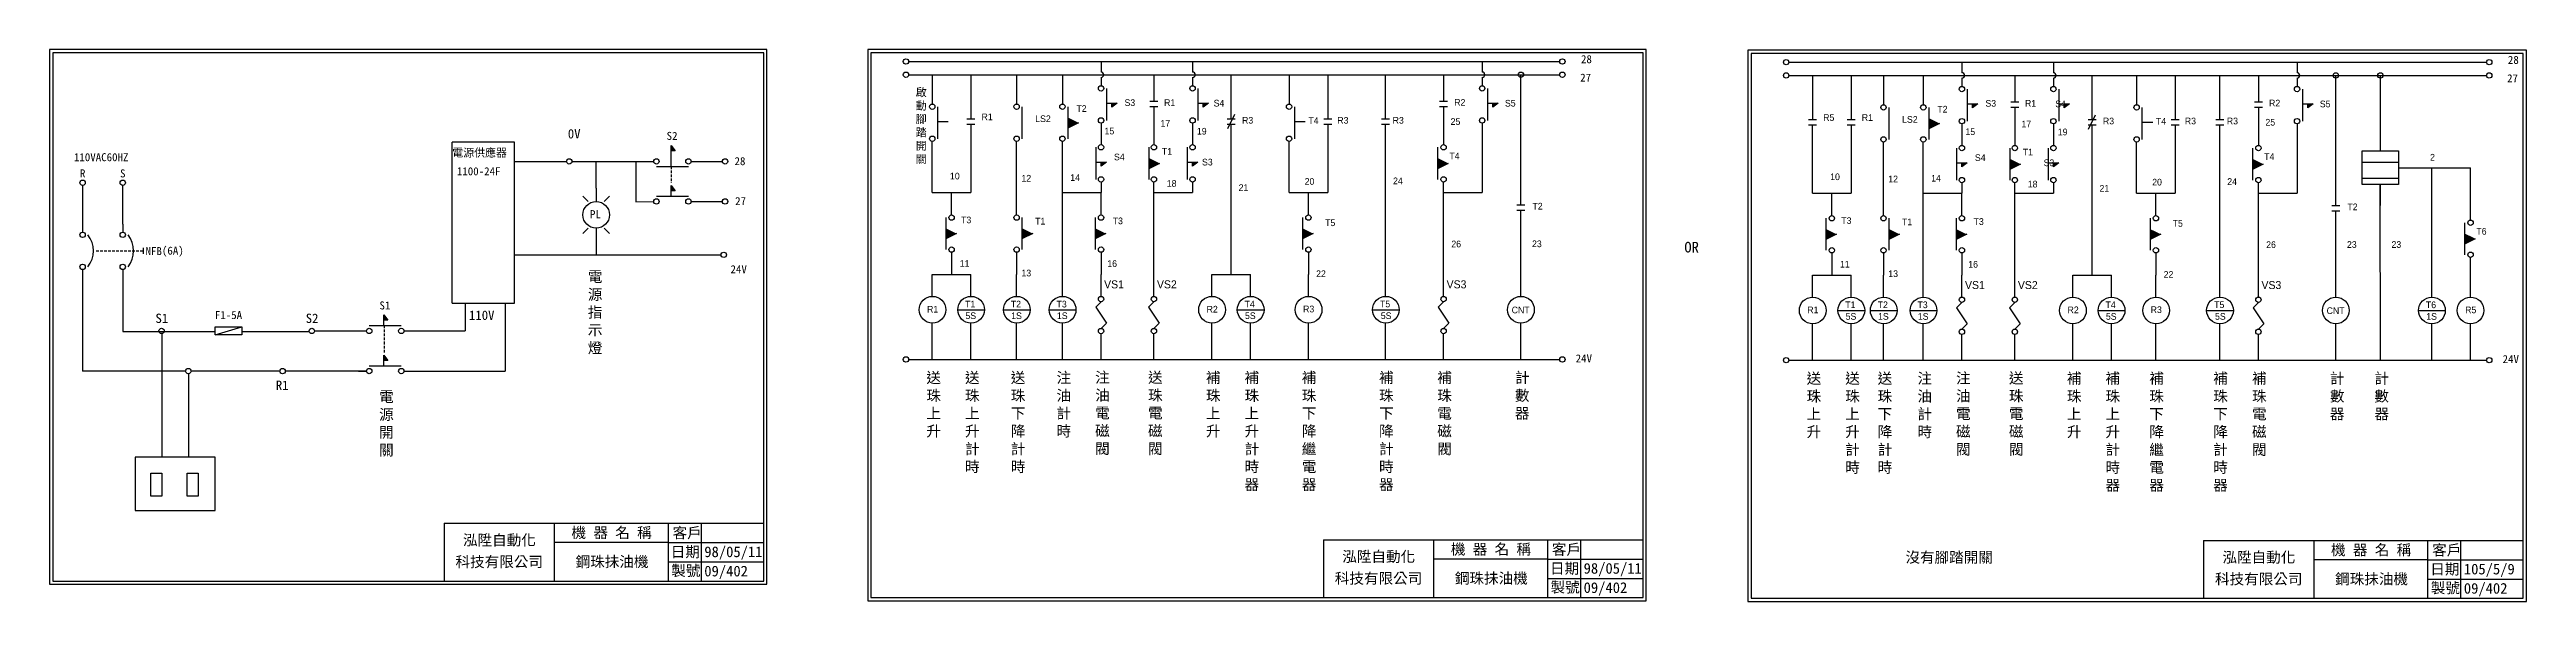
# Model space of a CAD drawing. Extents: x 6 to 933, y -6 to 201.
import ezdxf

# ---------------------------------------------------------------- set-up
doc = ezdxf.new("R2010")
doc.units = 0
doc.header["$MEASUREMENT"] = 0
doc.linetypes.add('HIDDEN9', pattern=[1.5, 1, -0.5])
doc.layers.add('CK_LEVEL_1', color=5, linetype='CONTINUOUS')
doc.layers.add('DIM', color=6, linetype='CONTINUOUS')
doc.styles.add('STSL', font='')
doc.styles.add('STYLE1', font='kaiu.ttf')
doc.styles.add('STYLE2', font='kaiu.ttf')
doc.styles.add('STYLE3', font='')
doc.styles.add('STYLE4', font='kaiu.ttf', dxfattribs={"height": 3})
doc.styles.get('STSL').set_extended_font_data('PMingLiU')
doc.styles.get('STYLE3').set_extended_font_data('PMingLiU')

# ---------------------------------------------------------------- blocks, each defined once
blk = doc.blocks.new('NFB2')
at = {"layer": 'DIM', "color": 6, "linetype": 'Continuous'}
for p, q in [((0, 0), (0, -3)), ((15, 0), (15, -3)), ((0, -17), (0, -20)), ((15, -17), (15, -20))]:
    blk.add_line(p, q, dxfattribs=at)
for centre in [(0, -4), (15, -4), (0, -16), (15, -16)]:
    blk.add_circle(centre, 1, dxfattribs=at)
for centre in [(-6, -10), (9, -10)]:
    blk.add_arc(centre, 10, 323.1301, 36.8699, dxfattribs=at)
blk = doc.blocks.new('LOAD')
at = {"layer": 'DIM', "color": 6, "linetype": 'Continuous'}
for p, q in [((0, 0), (0, -5)), ((0, -15), (0, -20))]:
    blk.add_line(p, q, dxfattribs=at)
blk.add_circle((0, -10), 5, dxfattribs=at)
blk = doc.blocks.new('LAMP')
at = {"layer": 'DIM', "color": 6, "linetype": 'Continuous'}
for p, q in [((-3, -5), (-5, -3)), ((5, -3), (3, -5)), ((-3, -15), (-5, -17)), ((3, -15), (5, -17))]:
    blk.add_line(p, q, dxfattribs=at)
blk.add_blockref('LOAD', (0, 0), dxfattribs=at)

msp = doc.modelspace()

# ---------------------------------------------------------------- linework, layer by layer
at = {"layer": 'CK_LEVEL_1', "color": 5, "linetype": 'Continuous'}
for p, q in [((6.09, 201), (6.09, 0.77)), ((274.5, 201), (6.09, 201)), ((7.29, 199.8), (7.29, 1.97)), ((273.3, 199.8), (7.29, 199.8)), ((273.3, 1.97), (273.3, 199.8)), ((274.5, 0.77), (274.5, 201)), ((312.21, 201), (312.21, -5.43)), ((603.49, 201), (312.21, 201)), ((313.41, 199.8), (313.41, -4.23)), ((602.29, 199.8), (313.41, 199.8)), ((602.29, -4.23), (602.29, 199.8)), ((603.49, -5.43), (603.49, 201)), ((603.49, -5.43), (603.49, 194.8)), ((641.53, 200.74), (641.53, -5.69)), ((932.82, 200.74), (641.53, 200.74)), ((642.73, 199.54), (642.73, -4.49)), ((931.62, 199.54), (642.73, 199.54)), ((931.62, -4.49), (931.62, 199.54)), ((932.82, -5.69), (932.82, 200.74)), ((602.29, -4.23), (602.29, 193.6)), ((931.62, -4.49), (931.62, 193.34)), ((932.82, -5.69), (932.82, 194.54)), ((153.69, 23.62), (153.69, 1.97)), ((237.66, 1.97), (237.66, 23.62)), ((250, 1.97), (250, 23.62)), ((237.66, 16.4), (273.3, 16.4)), ((482.68, 17.42), (482.68, -4.23)), ((566.65, -4.23), (566.65, 17.42)), ((566.65, 10.2), (602.29, 10.2)), ((578.99, -4.23), (578.99, 17.42)), ((812.01, 17.16), (812.01, -4.49)), ((895.97, -4.49), (895.97, 17.16)), ((895.97, 9.94), (931.62, 9.94)), ((908.32, -4.49), (908.32, 17.16)), ((6.09, 0.77), (274.5, 0.77)), ((7.29, 1.97), (273.3, 1.97)), ((237.66, 9.18), (273.3, 9.18)), ((566.65, 2.98), (602.29, 2.98)), ((895.97, 2.72), (931.62, 2.72)), ((312.21, -5.43), (603.49, -5.43)), ((313.41, -4.23), (602.29, -4.23)), ((335.08, -5.43), (603.49, -5.43)), ((336.28, -4.23), (602.29, -4.23)), ((641.53, -5.69), (932.82, -5.69)), ((642.73, -4.49), (931.62, -4.49)), ((664.41, -5.69), (932.82, -5.69)), ((665.61, -4.49), (931.62, -4.49))]:
    msp.add_line(p, q, dxfattribs=at)
at = {"layer": 'DIM', "color": 6, "linetype": 'Continuous'}
for p, q in [((327.52, 196.5), (571.1, 196.5)), ((399.5, 196.5), (399.5, 192.54)), ((399.5, 196.5), (399.5, 192.54)), ((433.74, 196.5), (433.74, 192.54)), ((433.74, 196.5), (433.74, 192.54)), ((542.11, 196.5), (542.11, 192.54)), ((542.11, 196.5), (542.11, 192.54)), ((656.85, 196.24), (917.89, 196.24)), ((721.61, 196.24), (721.61, 192.28)), ((721.61, 196.24), (721.61, 192.28)), ((755.84, 196.24), (755.84, 192.28)), ((755.84, 196.24), (755.84, 192.28)), ((846.97, 196.24), (846.97, 192.28)), ((846.97, 196.24), (846.97, 192.28)), ((327.52, 191.54), (571.1, 191.54)), ((336.37, 191.54), (336.37, 180.58)), ((350.82, 191.54), (350.82, 175.09)), ((367.93, 191.54), (367.93, 180.58)), ((367.93, 191.54), (367.93, 180.58)), ((385.05, 191.54), (385.05, 180.58)), ((385.05, 191.54), (385.05, 180.58)), ((385.05, 191.54), (385.05, 180.58)), ((385.05, 191.54), (385.05, 180.58)), ((399.5, 190.54), (399.5, 187.43)), ((399.5, 190.54), (399.5, 187.43)), ((419.29, 191.54), (419.29, 181.68)), ((419.29, 191.54), (419.29, 181.68)), ((419.29, 191.54), (419.29, 181.68)), ((419.29, 191.54), (419.29, 181.68)), ((433.74, 190.54), (433.74, 187.43)), ((433.74, 190.54), (433.74, 187.43)), ((448.19, 175.09), (448.19, 191.54)), ((469.86, 191.54), (469.86, 180.58)), ((484.31, 191.54), (484.31, 175.09)), ((505.99, 175.09), (505.99, 191.54)), ((527.66, 191.54), (527.66, 181.68)), ((527.66, 191.54), (527.66, 181.68)), ((527.66, 191.54), (527.66, 181.68)), ((527.66, 191.54), (527.66, 181.68)), ((542.11, 190.54), (542.11, 187.43)), ((542.11, 190.54), (542.11, 187.43)), ((556.6, 142.83), (556.6, 191.54)), ((656.85, 191.28), (917.89, 191.28)), ((665.69, 191.28), (665.69, 174.84)), ((680.14, 191.28), (680.14, 174.83)), ((692.26, 191.28), (692.26, 180.32)), ((692.26, 191.28), (692.26, 180.32)), ((707.16, 191.28), (707.16, 180.32)), ((707.16, 191.28), (707.16, 180.32)), ((707.16, 191.28), (707.16, 180.32)), ((707.16, 191.28), (707.16, 180.32)), ((721.61, 190.28), (721.61, 187.17)), ((721.61, 190.28), (721.61, 187.17)), ((741.39, 191.28), (741.39, 181.42)), ((741.39, 191.28), (741.39, 181.42)), ((741.39, 191.28), (741.39, 181.42)), ((741.39, 191.28), (741.39, 181.42)), ((755.84, 190.28), (755.84, 187.17)), ((755.84, 190.28), (755.84, 187.17)), ((770.29, 174.83), (770.29, 191.28)), ((786.97, 191.28), (786.97, 180.32)), ((801.42, 191.28), (801.42, 174.83)), ((818.09, 174.83), (818.09, 191.28)), ((832.53, 191.28), (832.53, 181.42)), ((832.53, 191.28), (832.53, 181.42)), ((832.53, 191.28), (832.53, 181.42)), ((832.53, 191.28), (832.53, 181.42)), ((846.97, 190.28), (846.97, 187.17)), ((846.97, 190.28), (846.97, 187.17)), ((861.5, 142.57), (861.5, 191.28)), ((878.16, 163.04), (878.16, 191.28)), ((417.79, 181.68), (420.79, 181.68)), ((417.79, 179.68), (420.79, 179.68)), ((419.29, 179.68), (419.29, 165.37)), ((449.39, 176.72), (446.76, 171.29)), ((526.16, 181.68), (529.16, 181.68)), ((526.16, 179.68), (529.16, 179.68)), ((527.66, 179.68), (527.66, 165.37)), ((739.89, 181.42), (742.89, 181.42)), ((739.89, 179.42), (742.89, 179.42)), ((741.39, 179.42), (741.39, 165.11)), ((771.5, 176.46), (768.87, 171.03)), ((831.03, 181.42), (834.03, 181.42)), ((831.03, 179.42), (834.03, 179.42)), ((832.53, 179.42), (832.52, 165.11)), ((349.32, 175.09), (352.32, 175.09)), ((349.32, 173.09), (352.32, 173.09)), ((350.82, 173.09), (350.82, 147.5)), ((399.5, 173.43), (399.5, 165.37)), ((399.5, 173.43), (399.5, 165.37)), ((433.74, 173.43), (433.74, 165.37)), ((433.74, 173.43), (433.74, 165.37)), ((446.69, 175.09), (449.69, 175.09)), ((446.69, 173.09), (449.69, 173.09)), ((448.19, 116.81), (448.19, 173.09)), ((482.81, 175.09), (485.81, 175.09)), ((482.81, 173.09), (485.81, 173.09)), ((484.31, 173.09), (484.31, 147.5)), ((504.49, 175.09), (507.49, 175.09)), ((504.49, 173.09), (507.49, 173.09)), ((505.99, 116.81), (505.99, 173.09)), ((542.11, 173.43), (542.11, 151.37)), ((542.11, 173.43), (542.11, 151.37)), ((664.19, 174.84), (667.19, 174.84)), ((664.19, 172.84), (667.19, 172.84)), ((665.69, 147.24), (665.69, 172.84)), ((678.64, 174.83), (681.64, 174.83)), ((678.64, 172.83), (681.64, 172.83)), ((680.14, 172.83), (680.14, 147.24)), ((721.61, 173.17), (721.61, 165.11)), ((721.61, 173.17), (721.61, 165.11)), ((755.84, 173.17), (755.84, 165.11)), ((755.84, 173.17), (755.84, 165.11)), ((768.79, 174.83), (771.79, 174.83)), ((768.79, 172.83), (771.79, 172.83)), ((770.29, 116.55), (770.29, 172.83)), ((799.92, 174.83), (802.92, 174.83)), ((799.92, 172.83), (802.92, 172.83)), ((801.42, 172.83), (801.42, 147.24)), ((816.59, 174.83), (819.59, 174.83)), ((816.59, 172.83), (819.59, 172.83)), ((818.09, 116.55), (818.09, 172.83)), ((846.97, 173.17), (846.97, 151.11)), ((846.97, 173.17), (846.97, 151.11)), ((180.02, 166.25), (156.77, 166.25)), ((156.77, 106.05), (156.77, 166.25)), ((180.02, 106.05), (180.02, 166.25)), ((180.02, 159.1), (199.55, 159.1)), ((201.55, 159.1), (232.14, 159.1)), ((210.61, 149.1), (210.61, 159.1)), ((225.46, 159.1), (225.46, 143.98)), ((238.67, 157.25), (238.64, 165.1)), ((238.64, 165.1), (240.14, 163.1)), ((240.14, 163.1), (238.64, 163.1)), ((246.14, 159.1), (257.84, 159.1)), ((336.37, 147.5), (336.37, 166.58)), ((367.93, 147.5), (367.93, 166.58)), ((367.93, 147.5), (367.93, 166.58)), ((367.93, 139.07), (367.93, 165.31)), ((385.05, 116.81), (385.05, 166.58)), ((385.05, 116.81), (385.05, 166.58)), ((385.05, 116.81), (385.05, 166.58)), ((385.05, 116.81), (385.05, 166.58)), ((469.86, 147.5), (469.86, 166.58)), ((692.26, 147.24), (692.26, 166.32)), ((692.26, 147.24), (692.26, 166.32)), ((692.26, 138.81), (692.26, 165.05)), ((707.16, 116.55), (707.16, 166.32)), ((707.16, 116.55), (707.16, 166.32)), ((707.16, 116.55), (707.16, 166.32)), ((707.16, 116.55), (707.16, 166.32)), ((786.97, 147.24), (786.97, 166.32)), ((871.34, 158.86), (884.98, 158.86)), ((18.48, 150.1), (18.48, 135.6)), ((33.48, 135.6), (33.48, 150.1)), ((233.14, 157.25), (245.14, 157.25)), ((238.64, 146.1), (238.64, 150.1)), ((238.64, 150.1), (240.14, 148.1)), ((399.5, 151.37), (399.5, 147.5)), ((399.5, 151.37), (399.5, 147.5)), ((419.29, 116.81), (419.29, 151.37)), ((419.29, 116.81), (419.29, 151.37)), ((419.29, 116.81), (419.29, 151.37)), ((419.29, 116.81), (419.29, 151.37)), ((433.74, 151.37), (433.74, 147.5)), ((433.74, 151.37), (433.74, 147.5)), ((527.66, 116.81), (527.66, 151.37)), ((527.66, 116.81), (527.66, 151.37)), ((527.66, 116.81), (527.66, 151.37)), ((527.66, 116.81), (527.66, 151.37)), ((542.11, 151.37), (542.11, 147.5)), ((542.11, 151.37), (542.11, 147.5)), ((721.61, 151.11), (721.61, 147.24)), ((721.61, 151.11), (721.61, 147.24)), ((741.39, 116.55), (741.39, 151.11)), ((741.39, 116.55), (741.39, 151.11)), ((741.39, 116.55), (741.39, 151.11)), ((741.39, 116.55), (741.39, 151.11)), ((755.84, 151.11), (755.84, 147.24)), ((755.84, 151.11), (755.84, 147.24)), ((832.53, 116.55), (832.53, 151.11)), ((832.53, 116.55), (832.53, 151.11)), ((832.53, 116.55), (832.53, 151.11)), ((832.53, 116.55), (832.53, 151.11)), ((846.97, 151.11), (846.97, 147.24)), ((846.97, 151.11), (846.97, 147.24)), ((871.34, 152.82), (884.98, 152.82)), ((878.18, 84.68), (878.12, 150.45)), ((878.16, 142.57), (878.16, 150.45)), ((884.98, 156.75), (911.9, 156.75)), ((897.45, 116.55), (897.45, 156.75)), ((911.9, 137.14), (911.9, 156.75)), ((225.46, 143.98), (232.14, 144.08)), ((233.14, 146.1), (245.14, 146.1)), ((240.14, 148.1), (238.64, 148.1)), ((246.14, 144.1), (257.84, 144.1)), ((336.37, 147.5), (350.82, 147.5)), ((343.59, 139.07), (343.59, 147.5)), ((385.05, 147.5), (399.5, 147.5)), ((385.05, 147.5), (399.5, 147.5)), ((399.5, 139.07), (399.5, 147.5)), ((399.5, 139.07), (399.5, 147.5)), ((419.29, 147.5), (433.74, 147.5)), ((419.29, 147.5), (433.74, 147.5)), ((469.86, 147.5), (484.31, 147.5)), ((477.09, 139.07), (477.09, 147.5)), ((527.66, 147.5), (542.11, 147.5)), ((527.66, 147.5), (542.11, 147.5)), ((555.1, 142.83), (558.1, 142.83)), ((555.1, 140.83), (558.1, 140.83)), ((556.59, 108.56), (556.56, 140.83)), ((665.69, 147.24), (680.14, 147.24)), ((672.92, 138.81), (672.92, 147.24)), ((707.16, 147.24), (721.61, 147.24)), ((707.16, 147.24), (721.61, 147.24)), ((721.61, 138.81), (721.61, 147.24)), ((721.61, 138.81), (721.61, 147.24)), ((741.39, 147.24), (755.84, 147.24)), ((741.39, 147.24), (755.84, 147.24)), ((786.97, 147.24), (801.42, 147.24)), ((794.19, 138.81), (794.19, 147.24)), ((832.53, 147.24), (846.97, 147.24)), ((832.53, 147.24), (846.97, 147.24)), ((860, 142.57), (863, 142.57)), ((860, 140.57), (863, 140.57)), ((861.5, 108.3), (861.47, 140.57)), ((41.09, 126.72), (41.09, 124.54)), ((180.02, 124.1), (257.36, 124.1)), ((210.61, 129.1), (210.61, 124.1)), ((343.59, 125.07), (343.59, 116.81)), ((367.93, 125.07), (367.93, 116.81)), ((399.5, 125.07), (399.5, 116.81)), ((399.5, 125.07), (399.5, 116.81)), ((477.09, 125.07), (477.09, 116.81)), ((672.92, 124.81), (672.92, 116.55)), ((692.26, 124.81), (692.26, 116.55)), ((721.61, 124.81), (721.61, 116.55)), ((721.61, 124.81), (721.61, 116.55)), ((794.19, 124.81), (794.19, 116.55)), ((911.9, 108.3), (911.9, 123.14)), ((18.48, 116.6), (18.48, 80.6)), ((33.48, 116.6), (33.48, 95.42)), ((336.37, 116.81), (350.82, 116.81)), ((336.37, 108.56), (336.37, 116.81)), ((350.82, 108.56), (350.82, 116.81)), ((367.93, 108.56), (367.93, 116.81)), ((385.05, 108.56), (385.05, 116.81)), ((385.05, 108.56), (385.05, 116.81)), ((399.5, 108.56), (399.5, 116.81)), ((399.5, 108.56), (399.5, 116.81)), ((419.29, 108.56), (419.29, 116.81)), ((419.29, 108.56), (419.29, 116.81)), ((440.96, 116.81), (455.41, 116.81)), ((440.96, 108.56), (440.96, 116.81)), ((455.41, 108.56), (455.41, 116.81)), ((477.09, 108.56), (477.09, 116.81)), ((505.99, 108.56), (505.99, 116.81)), ((527.66, 108.56), (527.66, 116.81)), ((527.66, 108.56), (527.66, 116.81)), ((665.69, 116.55), (680.14, 116.55)), ((665.69, 108.3), (665.69, 116.55)), ((680.14, 108.3), (680.14, 116.55)), ((692.26, 108.3), (692.26, 116.55)), ((707.16, 108.3), (707.16, 116.55)), ((707.16, 108.3), (707.16, 116.55)), ((721.61, 108.3), (721.61, 116.55)), ((721.61, 108.3), (721.61, 116.55)), ((741.39, 108.3), (741.39, 116.55)), ((741.39, 108.3), (741.39, 116.55)), ((763.07, 116.55), (777.52, 116.55)), ((763.07, 108.3), (763.07, 116.55)), ((777.52, 108.3), (777.52, 116.55)), ((794.19, 108.3), (794.19, 116.55)), ((818.09, 108.3), (818.09, 116.55)), ((832.53, 108.3), (832.53, 116.55)), ((832.53, 108.3), (832.53, 116.55)), ((897.45, 108.3), (897.45, 116.55)), ((156.77, 106.05), (171.77, 106.05)), ((161.6, 106.05), (161.6, 95.6)), ((171.77, 106.05), (180.02, 106.05)), ((176.6, 106.05), (176.6, 80.6)), ((345.89, 103.56), (355.89, 103.56)), ((363.01, 103.56), (373.01, 103.56)), ((380.13, 103.56), (390.13, 103.56)), ((399.5, 106.56), (397.5, 104.56)), ((399.5, 106.56), (397.5, 104.56)), ((397.5, 104.56), (401.5, 98.56)), ((397.5, 104.56), (401.5, 98.56)), ((419.29, 106.56), (417.29, 104.56)), ((419.29, 106.56), (417.29, 104.56)), ((417.29, 104.56), (421.29, 98.56)), ((417.29, 104.56), (421.29, 98.56)), ((450.49, 103.56), (460.49, 103.56)), ((501.06, 103.56), (511.06, 103.56)), ((527.66, 106.56), (525.66, 104.56)), ((527.66, 106.56), (525.66, 104.56)), ((525.66, 104.56), (529.66, 98.56)), ((525.66, 104.56), (529.66, 98.56)), ((675.22, 103.3), (685.22, 103.3)), ((687.34, 103.3), (697.34, 103.3)), ((702.23, 103.3), (712.23, 103.3)), ((721.61, 106.3), (719.61, 104.3)), ((721.61, 106.3), (719.61, 104.3)), ((719.61, 104.3), (723.61, 98.3)), ((719.61, 104.3), (723.61, 98.3)), ((741.39, 106.3), (739.39, 104.3)), ((741.39, 106.3), (739.39, 104.3)), ((739.39, 104.3), (743.39, 98.3)), ((739.39, 104.3), (743.39, 98.3)), ((772.59, 103.3), (782.59, 103.3)), ((813.16, 103.3), (823.16, 103.3)), ((832.53, 106.3), (830.53, 104.3)), ((832.53, 106.3), (830.53, 104.3)), ((830.53, 104.3), (834.53, 98.3)), ((830.53, 104.3), (834.53, 98.3)), ((892.45, 103.3), (902.45, 103.3)), ((33.48, 95.42), (47.04, 95.42)), ((33.48, 95.42), (68.05, 95.42)), ((48.05, 94.61), (48.05, 48.4)), ((68.05, 94.1), (78.05, 97.1)), ((68.05, 94.1), (68.05, 97.1)), ((78.05, 94.1), (68.05, 94.1)), ((78.05, 97.1), (78.05, 94.1)), ((78.05, 95.42), (103.26, 95.42)), ((84.51, 95.42), (88.95, 95.42)), ((95.95, 95.42), (102.23, 95.42)), ((105.24, 95.6), (124.7, 95.6)), ((125.7, 97.6), (137.7, 97.6)), ((131.2, 97.6), (131.2, 101.6)), ((131.2, 101.6), (132.7, 99.6)), ((132.7, 99.6), (131.2, 99.6)), ((138.7, 95.6), (161.6, 95.6)), ((336.36, 84.94), (336.36, 98.56)), ((350.81, 84.94), (350.81, 98.56)), ((367.93, 84.94), (367.93, 98.56)), ((385.05, 84.94), (385.05, 98.56)), ((385.05, 84.94), (385.05, 98.56)), ((401.5, 98.56), (399.5, 96.56)), ((401.5, 98.56), (399.5, 96.56)), ((399.5, 84.94), (399.5, 94.56)), ((399.5, 84.94), (399.5, 94.56)), ((421.29, 98.56), (419.29, 96.56)), ((421.29, 98.56), (419.29, 96.56)), ((419.29, 84.94), (419.29, 94.56)), ((419.29, 84.94), (419.29, 94.56)), ((440.96, 84.94), (440.96, 98.56)), ((455.41, 84.94), (455.41, 98.56)), ((477.08, 84.94), (477.08, 98.56)), ((505.98, 84.94), (505.98, 98.56)), ((527.65, 84.94), (527.66, 94.56)), ((527.65, 84.94), (527.66, 94.56)), ((529.66, 98.56), (527.66, 96.56)), ((529.66, 98.56), (527.66, 96.56)), ((556.55, 84.94), (556.55, 98.56)), ((665.69, 84.68), (665.69, 98.3)), ((680.14, 84.68), (680.14, 98.3)), ((692.26, 84.68), (692.26, 98.3)), ((707.15, 84.68), (707.15, 98.3)), ((707.15, 84.68), (707.15, 98.3)), ((721.6, 84.68), (721.61, 94.3)), ((721.6, 84.68), (721.61, 94.3)), ((723.61, 98.3), (721.61, 96.3)), ((723.61, 98.3), (721.61, 96.3)), ((743.39, 98.3), (741.39, 96.3)), ((743.39, 98.3), (741.39, 96.3)), ((741.39, 84.68), (741.39, 94.3)), ((741.39, 84.68), (741.39, 94.3)), ((763.06, 84.68), (763.06, 98.3)), ((777.51, 84.68), (777.51, 98.3)), ((794.19, 84.68), (794.19, 98.3)), ((818.08, 84.68), (818.08, 98.3)), ((832.52, 84.68), (832.53, 94.3)), ((832.52, 84.68), (832.53, 94.3)), ((834.53, 98.3), (832.53, 96.3)), ((834.53, 98.3), (832.53, 96.3)), ((861.46, 84.68), (861.46, 98.3)), ((897.44, 84.68), (897.44, 98.3)), ((911.89, 84.68), (911.89, 98.3)), ((131.2, 82.6), (131.2, 86.6)), ((131.2, 86.6), (132.7, 84.6)), ((132.7, 84.6), (131.2, 84.6)), ((327.52, 84.94), (571.1, 84.94)), ((656.85, 84.68), (917.89, 84.68)), ((57.02, 80.6), (18.48, 80.6)), ((58.05, 79.61), (58.05, 48.4)), ((92.28, 80.58), (59.02, 80.6)), ((124.7, 80.6), (94.28, 80.6)), ((101.85, 80.6), (95.95, 80.6)), ((101.85, 80.6), (95.95, 80.6)), ((101.85, 80.6), (97.3, 80.6)), ((101.85, 80.6), (97.5, 80.6)), ((101.85, 80.6), (97.5, 80.6)), ((101.85, 80.6), (97.5, 80.6)), ((101.85, 80.6), (97.5, 80.6)), ((124.7, 80.6), (120.99, 80.6)), ((121.7, 80.6), (124.7, 80.6)), ((125.7, 82.6), (137.7, 82.6)), ((138.7, 80.6), (176.6, 80.6)), ((38.12, 48.4), (38.12, 28.4)), ((68.12, 48.4), (38.12, 48.4)), ((68.12, 28.4), (68.12, 48.4)), ((38.12, 28.4), (68.12, 28.4))]:
    msp.add_line(p, q, dxfattribs=at)
at = {"layer": 'DIM', "color": 70, "linetype": 'Continuous'}
for p, q in [((401.5, 186.43), (401.5, 174.43)), ((401.5, 186.43), (401.5, 174.43)), ((401.5, 186.43), (401.5, 174.43)), ((401.5, 186.43), (401.5, 174.43)), ((435.74, 186.43), (435.74, 174.43)), ((435.74, 186.43), (435.74, 174.43)), ((435.74, 186.43), (435.74, 174.43)), ((435.74, 186.43), (435.74, 174.43)), ((544.11, 186.43), (544.11, 174.43)), ((544.11, 186.43), (544.11, 174.43)), ((544.11, 186.43), (544.11, 174.43)), ((544.11, 186.43), (544.11, 174.43)), ((723.61, 186.17), (723.61, 174.17)), ((723.61, 186.17), (723.61, 174.17)), ((723.61, 186.17), (723.61, 174.17)), ((723.61, 186.17), (723.61, 174.17)), ((757.84, 186.17), (757.84, 174.17)), ((757.84, 186.17), (757.84, 174.17)), ((757.84, 186.17), (757.84, 174.17)), ((757.84, 186.17), (757.84, 174.17)), ((848.97, 186.17), (848.97, 174.17)), ((848.97, 186.17), (848.97, 174.17)), ((848.97, 186.17), (848.97, 174.17)), ((848.97, 186.17), (848.97, 174.17)), ((338.37, 179.58), (338.37, 167.58)), ((369.93, 179.58), (369.93, 167.58)), ((369.93, 179.58), (369.93, 167.58)), ((387.05, 179.58), (387.05, 167.58)), ((387.05, 179.58), (387.05, 167.58)), ((401.5, 180.93), (405.5, 180.93)), ((401.5, 180.93), (405.5, 180.93)), ((401.5, 180.93), (405.5, 180.93)), ((401.5, 180.93), (405.5, 180.93)), ((403.5, 179.43), (403.5, 180.93)), ((405.5, 180.93), (403.5, 179.43)), ((403.5, 179.43), (403.5, 180.93)), ((405.5, 180.93), (403.5, 179.43)), ((435.74, 180.93), (439.74, 180.93)), ((435.74, 180.93), (439.74, 180.93)), ((435.74, 180.93), (439.74, 180.93)), ((435.74, 180.93), (439.74, 180.93)), ((437.74, 179.43), (437.74, 180.93)), ((439.74, 180.93), (437.74, 179.43)), ((437.74, 179.43), (437.74, 180.93)), ((439.74, 180.93), (437.74, 179.43)), ((471.86, 179.58), (471.86, 167.58)), ((544.11, 180.93), (548.11, 180.93)), ((544.11, 180.93), (548.11, 180.93)), ((544.11, 180.93), (548.11, 180.93)), ((544.11, 180.93), (548.11, 180.93)), ((546.11, 179.43), (546.11, 180.93)), ((548.11, 180.93), (546.11, 179.43)), ((546.11, 179.43), (546.11, 180.93)), ((548.11, 180.93), (546.11, 179.43)), ((694.26, 179.32), (694.26, 167.32)), ((694.26, 179.32), (694.26, 167.32)), ((709.16, 179.32), (709.16, 167.32)), ((709.16, 179.32), (709.16, 167.32)), ((723.61, 180.67), (727.61, 180.67)), ((723.61, 180.67), (727.61, 180.67)), ((723.61, 180.67), (727.61, 180.67)), ((723.61, 180.67), (727.61, 180.67)), ((725.61, 179.17), (725.61, 180.67)), ((727.61, 180.67), (725.61, 179.17)), ((725.61, 179.17), (725.61, 180.67)), ((727.61, 180.67), (725.61, 179.17)), ((757.84, 180.67), (761.84, 180.67)), ((757.84, 180.67), (761.84, 180.67)), ((757.84, 180.67), (761.84, 180.67)), ((757.84, 180.67), (761.84, 180.67)), ((759.84, 179.17), (759.84, 180.67)), ((761.84, 180.67), (759.84, 179.17)), ((759.84, 179.17), (759.84, 180.67)), ((761.84, 180.67), (759.84, 179.17)), ((788.97, 179.32), (788.97, 167.32)), ((848.97, 180.67), (852.97, 180.67)), ((848.97, 180.67), (852.97, 180.67)), ((848.97, 180.67), (852.97, 180.67)), ((848.97, 180.67), (852.97, 180.67)), ((850.97, 179.17), (850.97, 180.67)), ((852.97, 180.67), (850.97, 179.17)), ((850.97, 179.17), (850.97, 180.67)), ((852.97, 180.67), (850.97, 179.17)), ((338.37, 174.08), (342.37, 174.08)), ((387.05, 173.58), (391.05, 173.58)), ((391.05, 173.58), (387.05, 171.58)), ((387.05, 173.58), (391.05, 173.58)), ((391.05, 173.58), (387.05, 171.58)), ((471.86, 174.08), (475.86, 174.08)), ((709.16, 173.32), (713.16, 173.32)), ((713.16, 173.32), (709.16, 171.32)), ((709.16, 173.32), (713.16, 173.32)), ((713.16, 173.32), (709.16, 171.32)), ((788.97, 173.82), (792.97, 173.82)), ((397.5, 164.37), (397.5, 152.37)), ((397.5, 164.37), (397.5, 152.37)), ((397.5, 164.37), (397.5, 152.37)), ((397.5, 164.37), (397.5, 152.37)), ((397.5, 158.87), (401.5, 158.87)), ((397.5, 158.87), (401.5, 158.87)), ((397.5, 158.87), (401.5, 158.87)), ((397.5, 158.87), (401.5, 158.87)), ((399.5, 157.37), (399.5, 158.87)), ((401.5, 158.87), (399.5, 157.37)), ((399.5, 157.37), (399.5, 158.87)), ((401.5, 158.87), (399.5, 157.37)), ((417.4, 164.37), (417.4, 152.37)), ((417.4, 164.37), (417.4, 152.37)), ((417.4, 158.37), (421.4, 158.37)), ((421.4, 158.37), (417.4, 156.37)), ((417.4, 158.37), (421.4, 158.37)), ((421.4, 158.37), (417.4, 156.37)), ((431.74, 164.37), (431.74, 152.37)), ((431.74, 164.37), (431.74, 152.37)), ((431.74, 164.37), (431.74, 152.37)), ((431.74, 164.37), (431.74, 152.37)), ((431.74, 158.87), (435.74, 158.87)), ((431.74, 158.87), (435.74, 158.87)), ((431.74, 158.87), (435.74, 158.87)), ((431.74, 158.87), (435.74, 158.87)), ((433.74, 157.37), (433.74, 158.87)), ((435.74, 158.87), (433.74, 157.37)), ((433.74, 157.37), (433.74, 158.87)), ((435.74, 158.87), (433.74, 157.37)), ((525.44, 164.37), (525.44, 152.37)), ((525.44, 164.37), (525.44, 152.37)), ((525.44, 158.37), (529.44, 158.37)), ((529.44, 158.37), (525.44, 156.37)), ((525.44, 158.37), (529.44, 158.37)), ((529.44, 158.37), (525.44, 156.37)), ((719.6, 164.11), (719.6, 152.11)), ((719.6, 164.11), (719.6, 152.11)), ((719.6, 164.11), (719.6, 152.11)), ((719.6, 164.11), (719.6, 152.11)), ((719.6, 158.61), (723.6, 158.61)), ((719.6, 158.61), (723.6, 158.61)), ((719.6, 158.61), (723.6, 158.61)), ((719.6, 158.61), (723.6, 158.61)), ((721.6, 157.11), (721.6, 158.61)), ((723.6, 158.61), (721.6, 157.11)), ((721.6, 157.11), (721.6, 158.61)), ((723.6, 158.61), (721.6, 157.11)), ((739.51, 164.11), (739.51, 152.11)), ((739.51, 164.11), (739.51, 152.11)), ((739.51, 158.11), (743.51, 158.11)), ((743.51, 158.11), (739.51, 156.11)), ((739.51, 158.11), (743.51, 158.11)), ((743.51, 158.11), (739.51, 156.11)), ((753.84, 164.11), (753.84, 152.11)), ((753.84, 164.11), (753.84, 152.11)), ((753.84, 164.11), (753.84, 152.11)), ((753.84, 164.11), (753.84, 152.11)), ((753.84, 158.61), (757.84, 158.61)), ((753.84, 158.61), (757.84, 158.61)), ((753.84, 158.61), (757.84, 158.61)), ((753.84, 158.61), (757.84, 158.61)), ((755.84, 157.11), (755.84, 158.61)), ((757.84, 158.61), (755.84, 157.11)), ((755.84, 157.11), (755.84, 158.61)), ((757.84, 158.61), (755.84, 157.11)), ((830.3, 164.11), (830.3, 152.11)), ((830.3, 164.11), (830.3, 152.11)), ((830.3, 158.11), (834.3, 158.11)), ((834.3, 158.11), (830.3, 156.11)), ((830.3, 158.11), (834.3, 158.11)), ((834.3, 158.11), (830.3, 156.11)), ((341.38, 138.07), (341.38, 126.07)), ((341.38, 132.07), (345.38, 132.07)), ((345.38, 132.07), (341.38, 130.07)), ((369.93, 138.07), (369.93, 126.07)), ((369.93, 132.07), (373.93, 132.07)), ((373.93, 132.07), (369.93, 130.07)), ((397.29, 138.07), (397.29, 126.07)), ((397.29, 138.07), (397.29, 126.07)), ((397.29, 132.07), (401.29, 132.07)), ((401.29, 132.07), (397.29, 130.07)), ((397.29, 132.07), (401.29, 132.07)), ((401.29, 132.07), (397.29, 130.07)), ((474.87, 138.07), (474.87, 126.07)), ((474.87, 132.07), (478.87, 132.07)), ((478.87, 132.07), (474.87, 130.07)), ((670.7, 137.81), (670.7, 125.81)), ((670.7, 131.81), (674.7, 131.81)), ((674.7, 131.81), (670.7, 129.81)), ((694.26, 137.81), (694.26, 125.81)), ((694.26, 131.81), (698.26, 131.81)), ((698.26, 131.81), (694.26, 129.81)), ((719.39, 137.81), (719.39, 125.81)), ((719.39, 137.81), (719.39, 125.81)), ((719.39, 131.81), (723.39, 131.81)), ((723.39, 131.81), (719.39, 129.81)), ((719.39, 131.81), (723.39, 131.81)), ((723.39, 131.81), (719.39, 129.81)), ((791.98, 137.81), (791.98, 125.81)), ((791.98, 131.81), (795.98, 131.81)), ((795.98, 131.81), (791.98, 129.81)), ((909.68, 136.14), (909.68, 124.14)), ((909.68, 136.14), (909.68, 124.14)), ((909.68, 130.14), (913.68, 130.14)), ((913.68, 130.14), (909.68, 128.14)), ((909.68, 130.14), (913.68, 130.14)), ((913.68, 130.14), (909.68, 128.14))]:
    msp.add_line(p, q, dxfattribs=at)
at = {"layer": 'DIM', "color": 5, "linetype": 'HIDDEN9'}
for p, q in [((238.67, 157.25), (238.67, 151.1)), ((23.48, 125.6), (41.09, 125.6)), ((131.23, 97.6), (131.23, 87.6))]:
    msp.add_line(p, q, dxfattribs=at)
at = {"layer": 'DIM', "color": 163, "linetype": 'Continuous'}
msp.add_line((68.05, 97.1), (78.05, 97.1), dxfattribs=at)
at = {"layer": 'DIM', "color": 5, "linetype": 'Continuous'}
for p, q in [((153.69, 23.62), (273.3, 23.62)), ((194.94, 23.62), (194.94, 1.97)), ((237.66, 16.4), (194.94, 16.4)), ((482.68, 17.42), (602.29, 17.42)), ((523.92, 17.42), (523.92, -4.23)), ((566.65, 10.2), (523.92, 10.2)), ((812.01, 17.16), (931.62, 17.16)), ((853.25, 17.16), (853.25, -4.49)), ((895.97, 9.94), (853.25, 9.94))]:
    msp.add_line(p, q, dxfattribs=at)
at = {"layer": 'DIM', "color": 6, "linetype": 'Continuous'}
for points in [[(871.34, 163.04), (884.98, 163.04), (884.98, 150.45), (871.34, 150.45)], [(43.98, 42.33), (48.05, 42.33), (48.05, 33.81), (43.98, 33.81)], [(57.59, 42.33), (61.66, 42.33), (61.66, 33.81), (57.59, 33.81)]]:
    msp.add_lwpolyline(points, close=True, dxfattribs=at)
for centre, radius in [((326.52, 196.5), 1), ((572.1, 196.5), 1), ((655.85, 196.24), 1), ((918.89, 196.24), 1), ((326.52, 191.54), 1), ((399.5, 186.43), 1), ((399.5, 186.43), 1), ((433.74, 186.43), 1), ((433.74, 186.43), 1), ((542.11, 186.43), 1), ((542.11, 186.43), 1), ((556.6, 191.54), 1), ((572.1, 191.54), 1), ((655.85, 191.28), 1), ((721.61, 186.17), 1), ((721.61, 186.17), 1), ((755.84, 186.17), 1), ((755.84, 186.17), 1), ((846.97, 186.17), 1), ((846.97, 186.17), 1), ((861.5, 191.28), 1), ((878.16, 191.28), 1), ((918.89, 191.28), 1), ((336.37, 179.58), 1), ((367.93, 179.58), 1), ((367.93, 179.58), 1), ((385.05, 179.58), 1), ((385.05, 179.58), 1), ((385.05, 179.58), 1), ((385.05, 179.58), 1), ((469.86, 179.58), 1), ((692.26, 179.32), 1), ((692.26, 179.32), 1), ((707.16, 179.32), 1), ((707.16, 179.32), 1), ((707.16, 179.32), 1), ((707.16, 179.32), 1), ((786.97, 179.32), 1), ((336.37, 167.58), 1), ((367.93, 167.58), 1), ((367.93, 167.58), 1), ((385.05, 167.58), 1), ((385.05, 167.58), 1), ((385.05, 167.58), 1), ((385.05, 167.58), 1), ((399.5, 174.43), 1), ((399.5, 174.43), 1), ((433.74, 174.43), 1), ((433.74, 174.43), 1), ((469.86, 167.58), 1), ((542.11, 174.43), 1), ((542.11, 174.43), 1), ((692.26, 167.32), 1), ((692.26, 167.32), 1), ((707.16, 167.32), 1), ((707.16, 167.32), 1), ((707.16, 167.32), 1), ((707.16, 167.32), 1), ((721.61, 174.17), 1), ((721.61, 174.17), 1), ((755.84, 174.17), 1), ((755.84, 174.17), 1), ((786.97, 167.32), 1), ((846.97, 174.17), 1), ((846.97, 174.17), 1), ((200.55, 159.1), 1), ((233.14, 159.1), 1), ((245.14, 159.1), 1), ((258.84, 159.1), 1), ((399.5, 164.37), 1), ((399.5, 164.37), 1), ((399.5, 164.37), 1), ((399.5, 164.37), 1), ((419.29, 164.37), 1), ((419.29, 164.37), 1), ((419.29, 164.37), 1), ((419.29, 164.37), 1), ((433.74, 164.37), 1), ((433.74, 164.37), 1), ((433.74, 164.37), 1), ((433.74, 164.37), 1), ((527.66, 164.37), 1), ((527.66, 164.37), 1), ((527.66, 164.37), 1), ((527.66, 164.37), 1), ((721.61, 164.11), 1), ((721.61, 164.11), 1), ((721.61, 164.11), 1), ((721.61, 164.11), 1), ((741.39, 164.11), 1), ((741.39, 164.11), 1), ((741.39, 164.11), 1), ((741.39, 164.11), 1), ((755.84, 164.11), 1), ((755.84, 164.11), 1), ((755.84, 164.11), 1), ((755.84, 164.11), 1), ((832.53, 164.11), 1), ((832.53, 164.11), 1), ((832.53, 164.11), 1), ((832.53, 164.11), 1), ((18.48, 151.1), 1), ((33.48, 151.1), 1), ((399.5, 152.37), 1), ((399.5, 152.37), 1), ((399.5, 152.37), 1), ((399.5, 152.37), 1), ((419.29, 152.37), 1), ((419.29, 152.37), 1), ((419.29, 152.37), 1), ((419.29, 152.37), 1), ((433.74, 152.37), 1), ((433.74, 152.37), 1), ((433.74, 152.37), 1), ((433.74, 152.37), 1), ((527.66, 152.37), 1), ((527.66, 152.37), 1), ((527.66, 152.37), 1), ((527.66, 152.37), 1), ((721.61, 152.11), 1), ((721.61, 152.11), 1), ((721.61, 152.11), 1), ((721.61, 152.11), 1), ((741.39, 152.11), 1), ((741.39, 152.11), 1), ((741.39, 152.11), 1), ((741.39, 152.11), 1), ((755.84, 152.11), 1), ((755.84, 152.11), 1), ((755.84, 152.11), 1), ((755.84, 152.11), 1), ((832.53, 152.11), 1), ((832.53, 152.11), 1), ((832.53, 152.11), 1), ((832.53, 152.11), 1), ((233.14, 144.1), 1), ((245.14, 144.1), 1), ((258.84, 144.1), 1), ((343.59, 138.07), 1), ((367.93, 138.07), 1), ((399.5, 138.07), 1), ((399.5, 138.07), 1), ((477.09, 138.07), 1), ((672.92, 137.81), 1), ((692.26, 137.81), 1), ((721.61, 137.81), 1), ((721.61, 137.81), 1), ((794.19, 137.81), 1), ((911.9, 136.14), 1), ((911.9, 136.14), 1), ((911.9, 136.14), 1), ((911.9, 136.14), 1), ((258.36, 124.1), 1), ((343.59, 126.07), 1), ((367.93, 126.07), 1), ((399.5, 126.07), 1), ((399.5, 126.07), 1), ((477.09, 126.07), 1), ((672.92, 125.81), 1), ((692.26, 125.81), 1), ((721.61, 125.81), 1), ((721.61, 125.81), 1), ((794.19, 125.81), 1), ((911.9, 124.14), 1), ((911.9, 124.14), 1), ((911.9, 124.14), 1), ((911.9, 124.14), 1), ((336.44, 103.56), 5), ((350.89, 103.56), 5), ((368.01, 103.56), 5), ((385.13, 103.56), 5), ((385.13, 103.56), 5), ((399.5, 107.56), 1), ((399.5, 107.56), 1), ((419.29, 107.56), 1), ((419.29, 107.56), 1), ((441.04, 103.56), 5), ((455.49, 103.56), 5), ((477.16, 103.56), 5), ((506.06, 103.56), 5), ((527.66, 107.56), 1), ((527.66, 107.56), 1), ((556.6, 103.56), 5), ((665.77, 103.3), 5), ((680.22, 103.3), 5), ((692.34, 103.3), 5), ((707.23, 103.3), 5), ((707.23, 103.3), 5), ((721.61, 107.3), 1), ((721.61, 107.3), 1), ((741.39, 107.3), 1), ((741.39, 107.3), 1), ((763.14, 103.3), 5), ((777.59, 103.3), 5), ((794.26, 103.3), 5), ((818.16, 103.3), 5), ((832.53, 107.3), 1), ((832.53, 107.3), 1), ((861.5, 103.3), 5), ((897.45, 103.3), 5), ((911.9, 103.3), 5), ((48.02, 95.6), 1), ((104.24, 95.6), 1), ((125.7, 95.6), 1), ((137.7, 95.6), 1), ((399.5, 95.56), 1), ((399.5, 95.56), 1), ((419.29, 95.56), 1), ((419.29, 95.56), 1), ((527.66, 95.56), 1), ((527.66, 95.56), 1), ((721.61, 95.3), 1), ((721.61, 95.3), 1), ((741.39, 95.3), 1), ((741.39, 95.3), 1), ((832.53, 95.3), 1), ((832.53, 95.3), 1), ((326.52, 84.94), 1), ((572.1, 84.94), 1), ((655.85, 84.68), 1), ((918.89, 84.68), 1), ((58.02, 80.6), 1), ((93.28, 80.57), 1), ((125.7, 80.6), 1), ((137.7, 80.6), 1)]:
    msp.add_circle(centre, radius, dxfattribs=at)
for centre in [(399.5, 191.54), (433.74, 191.54), (542.11, 191.54), (721.61, 191.28), (755.84, 191.28), (846.97, 191.28)]:
    msp.add_arc(centre, 1, 270, 90, dxfattribs=at)
at = {"layer": 'DIM', "color": 70, "linetype": 'Continuous'}
for points in [[(405.5, 180.93), (403.5, 180.93), (403.5, 179.43)], [(405.5, 180.93), (403.5, 180.93), (403.5, 179.43)], [(439.74, 180.93), (437.74, 180.93), (437.74, 179.43)], [(439.74, 180.93), (437.74, 180.93), (437.74, 179.43)], [(548.11, 180.93), (546.11, 180.93), (546.11, 179.43)], [(548.11, 180.93), (546.11, 180.93), (546.11, 179.43)], [(727.61, 180.67), (725.61, 180.67), (725.61, 179.17)], [(727.61, 180.67), (725.61, 180.67), (725.61, 179.17)], [(761.84, 180.67), (759.84, 180.67), (759.84, 179.17)], [(761.84, 180.67), (759.84, 180.67), (759.84, 179.17)], [(852.97, 180.67), (850.97, 180.67), (850.97, 179.17)], [(852.97, 180.67), (850.97, 180.67), (850.97, 179.17)], [(391.05, 173.58), (387.05, 175.58), (387.05, 171.58)], [(391.05, 173.58), (387.05, 175.58), (387.05, 171.58)], [(713.16, 173.32), (709.16, 175.32), (709.16, 171.32)], [(713.16, 173.32), (709.16, 175.32), (709.16, 171.32)], [(401.5, 158.87), (399.5, 158.87), (399.5, 157.37)], [(401.5, 158.87), (399.5, 158.87), (399.5, 157.37)], [(421.4, 158.37), (417.4, 160.37), (417.4, 156.37)], [(421.4, 158.37), (417.4, 160.37), (417.4, 156.37)], [(435.74, 158.87), (433.74, 158.87), (433.74, 157.37)], [(435.74, 158.87), (433.74, 158.87), (433.74, 157.37)], [(529.44, 158.37), (525.44, 160.37), (525.44, 156.37)], [(529.44, 158.37), (525.44, 160.37), (525.44, 156.37)], [(723.6, 158.61), (721.6, 158.61), (721.6, 157.11)], [(723.6, 158.61), (721.6, 158.61), (721.6, 157.11)], [(743.51, 158.11), (739.51, 160.11), (739.51, 156.11)], [(743.51, 158.11), (739.51, 160.11), (739.51, 156.11)], [(757.84, 158.61), (755.84, 158.61), (755.84, 157.11)], [(757.84, 158.61), (755.84, 158.61), (755.84, 157.11)], [(834.3, 158.11), (830.3, 160.11), (830.3, 156.11)], [(834.3, 158.11), (830.3, 160.11), (830.3, 156.11)], [(345.38, 132.07), (341.38, 134.07), (341.38, 130.07)], [(373.93, 132.07), (369.93, 134.07), (369.93, 130.07)], [(401.29, 132.07), (397.29, 134.07), (397.29, 130.07)], [(401.29, 132.07), (397.29, 134.07), (397.29, 130.07)], [(478.87, 132.07), (474.87, 134.07), (474.87, 130.07)], [(674.7, 131.81), (670.7, 133.81), (670.7, 129.81)], [(698.26, 131.81), (694.26, 133.81), (694.26, 129.81)], [(723.39, 131.81), (719.39, 133.81), (719.39, 129.81)], [(723.39, 131.81), (719.39, 133.81), (719.39, 129.81)], [(795.98, 131.81), (791.98, 133.81), (791.98, 129.81)], [(913.68, 130.14), (909.68, 132.14), (909.68, 128.14)], [(913.68, 130.14), (909.68, 132.14), (909.68, 128.14)]]:
    msp.add_solid(points, dxfattribs=at)
at = {"layer": 'DIM', "color": 6, "linetype": 'Continuous'}
for points in [[(238.64, 165.1), (238.64, 163.1), (240.14, 163.1)], [(238.64, 150.1), (238.64, 148.1), (240.14, 148.1)], [(131.2, 101.6), (131.2, 99.6), (132.7, 99.6)], [(131.2, 86.6), (131.2, 84.6), (132.7, 84.6)]]:
    msp.add_solid(points, dxfattribs=at)

# ---------------------------------------------------------------- block references
for name, p in [('LAMP', (210.61, 149.1)), ('NFB2', (18.48, 135.6))]:
    msp.add_blockref(name, p, dxfattribs=at)

# ---------------------------------------------------------------- texts
for s, height, style, p in [('28', 3, 'STYLE1', (579.07, 195.88)), ('28', 3, 'STYLE1', (925.86, 195.62)), ('27', 3, 'STYLE1', (578.77, 188.97)), ('27', 3, 'STYLE1', (925.56, 188.71)), ('15', 2.5, 'STSL', (400.81, 169.22)), ('17', 2.5, 'STSL', (421.76, 172.1)), ('19', 2.5, 'STSL', (435.37, 169.15)), ('25', 2.5, 'STSL', (530.29, 172.77)), ('15', 2.5, 'STSL', (722.91, 168.96)), ('17', 2.5, 'STSL', (743.87, 171.84)), ('19', 2.5, 'STSL', (757.48, 168.89)), ('25', 2.5, 'STSL', (835.15, 172.51)), ('28', 3, 'STYLE1', (262.37, 157.69)), ('2', 2.5, 'STSL', (896.75, 159.4)), ('10', 2.5, 'STSL', (342.98, 152.34)), ('12', 2.5, 'STSL', (369.73, 151.54)), ('14', 2.5, 'STSL', (388, 151.81)), ('18', 2.5, 'STSL', (424.12, 149.59)), ('21', 2.5, 'STSL', (450.97, 148.04)), ('20', 2.5, 'STSL', (475.69, 150.34)), ('24', 2.5, 'STSL', (508.76, 150.56)), ('10', 2.5, 'STSL', (672.31, 152.08)), ('12', 2.5, 'STSL', (694.05, 151.28)), ('14', 2.5, 'STSL', (710.1, 151.55)), ('18', 2.5, 'STSL', (746.23, 149.34)), ('21', 2.5, 'STSL', (773.07, 147.78)), ('20', 2.5, 'STSL', (792.79, 150.08)), ('24', 2.5, 'STSL', (820.87, 150.3)), ('27', 3, 'STYLE1', (262.6, 142.74)), ('11', 2.5, 'STSL', (346.65, 119.62)), ('16', 2.5, 'STSL', (401.85, 119.58)), ('26', 2.5, 'STSL', (530.57, 126.93)), ('23', 2.5, 'STSL', (560.75, 126.99)), ('11', 2.5, 'STSL', (675.98, 119.36)), ('16', 2.5, 'STSL', (723.96, 119.32)), ('26', 2.5, 'STSL', (835.43, 126.67)), ('23', 2.5, 'STSL', (865.66, 126.73)), ('23', 2.5, 'STSL', (882.32, 126.73)), ('24V', 3, 'STYLE1', (260.87, 117.22)), ('13', 2.5, 'STSL', (369.73, 116.06)), ('22', 2.5, 'STSL', (479.97, 115.78)), ('13', 2.5, 'STSL', (694.05, 115.8)), ('22', 2.5, 'STSL', (797.07, 115.52)), ('R1', 2.5, 'STSL', (334.41, 102.51)), ('T1', 2.5, 'STSL', (348.63, 104.41)), ('5S', 2.5, 'STSL', (348.76, 100.06)), ('T2', 2.5, 'STSL', (365.74, 104.41)), ('1S', 2.5, 'STSL', (365.88, 100.06)), ('T3', 2.5, 'STSL', (382.86, 104.41)), ('1S', 2.5, 'STSL', (383, 100.06)), ('R2', 2.5, 'STSL', (439.01, 102.51)), ('T4', 2.5, 'STSL', (453.22, 104.41)), ('5S', 2.5, 'STSL', (453.36, 100.06)), ('R3', 2.5, 'STSL', (475.1, 102.58)), ('T5', 2.5, 'STSL', (503.87, 104.44)), ('5S', 2.5, 'STSL', (504.18, 100.06)), ('CNT', 2.5, 'STSL', (553.14, 102.21)), ('R1', 2.5, 'STSL', (663.74, 102.26)), ('T1', 2.5, 'STSL', (677.95, 104.15)), ('5S', 2.5, 'STSL', (678.09, 99.8)), ('T2', 2.5, 'STSL', (690.07, 104.15)), ('1S', 2.5, 'STSL', (690.21, 99.8)), ('T3', 2.5, 'STSL', (704.97, 104.15)), ('1S', 2.5, 'STSL', (705.11, 99.8)), ('R2', 2.5, 'STSL', (761.12, 102.26)), ('T4', 2.5, 'STSL', (775.33, 104.15)), ('5S', 2.5, 'STSL', (775.47, 99.8)), ('R3', 2.5, 'STSL', (792.21, 102.32)), ('T5', 2.5, 'STSL', (815.97, 104.18)), ('5S', 2.5, 'STSL', (816.29, 99.8)), ('CNT', 2.5, 'STSL', (858.05, 101.95)), ('T6', 2.5, 'STSL', (895.19, 104.15)), ('1S', 2.5, 'STSL', (895.32, 99.8)), ('R5', 2.5, 'STSL', (909.87, 102.25)), ('24V', 3, 'STYLE1', (577.08, 83.83)), ('24V', 3, 'STYLE1', (923.88, 83.57))]:
    msp.add_text(s, height=height, dxfattribs=dict(at, style=style)).set_placement(p)
at = {"layer": 'DIM', "color": 3, "linetype": 'Continuous'}
for s, height, style, p in [('R1', 2.5, 'STSL', (354.8, 174.53)), ('LS2', 2.5, 'STSL', (374.88, 173.82)), ('T2', 2.5, 'STSL', (390.3, 177.64)), ('S3', 2.5, 'STSL', (408.28, 179.85)), ('R1', 2.5, 'STSL', (423.09, 179.85)), ('S4', 2.5, 'STSL', (441.63, 179.65)), ('R2', 2.5, 'STSL', (531.65, 179.95)), ('S5', 2.5, 'STSL', (550.62, 179.63)), ('R5', 2.5, 'STSL', (669.68, 174.27)), ('R1', 2.5, 'STSL', (684.13, 174.27)), ('LS2', 2.5, 'STSL', (699.21, 173.56)), ('T2', 2.5, 'STSL', (712.4, 177.39)), ('S3', 2.5, 'STSL', (730.39, 179.59)), ('R1', 2.5, 'STSL', (745.19, 179.59)), ('S4', 2.5, 'STSL', (756.51, 179.39)), ('R2', 2.5, 'STSL', (836.51, 179.69)), ('S5', 2.5, 'STSL', (855.49, 179.37)), ('R3', 2.5, 'STSL', (452.26, 173.24)), ('T4', 2.5, 'STSL', (477.08, 173.15)), ('R3', 2.5, 'STSL', (487.9, 173.24)), ('R3', 2.5, 'STSL', (508.6, 173.24)), ('R3', 2.5, 'STSL', (774.36, 172.98)), ('T4', 2.5, 'STSL', (794.19, 172.89)), ('R3', 2.5, 'STSL', (805, 172.98)), ('R3', 2.5, 'STSL', (820.71, 172.98)), ('S4', 2.5, 'STSL', (404.35, 159.52)), ('T1', 2.5, 'STSL', (422.26, 161.59)), ('S3', 2.5, 'STSL', (437.28, 157.58)), ('T4', 2.5, 'STSL', (529.83, 159.9)), ('S4', 2.5, 'STSL', (726.46, 159.26)), ('T1', 2.5, 'STSL', (744.36, 161.33)), ('S3', 2.5, 'STSL', (752.16, 157.32)), ('T4', 2.5, 'STSL', (834.69, 159.64)), ('T2', 2.5, 'STSL', (560.91, 141.08)), ('T2', 2.5, 'STSL', (865.82, 140.82)), ('T3', 2.5, 'STSL', (347.13, 135.93)), ('T1', 2.5, 'STSL', (374.84, 135.47)), ('T3', 2.5, 'STSL', (403.87, 135.58)), ('T5', 2.5, 'STSL', (483.34, 134.88)), ('T3', 2.5, 'STSL', (676.46, 135.67)), ('T1', 2.5, 'STSL', (699.17, 135.21)), ('T3', 2.5, 'STSL', (725.97, 135.32)), ('T5', 2.5, 'STSL', (800.44, 134.63)), ('T6', 2.5, 'STSL', (914.07, 131.66)), ('OR', 4, 'STYLE2', (617.74, 124.98)), ('VS1', 3, 'STSL', (400.65, 111.56)), ('VS2', 3, 'STSL', (420.43, 111.56)), ('VS3', 3, 'STSL', (528.8, 111.56)), ('VS1', 3, 'STSL', (722.75, 111.3)), ('VS2', 3, 'STSL', (742.54, 111.3)), ('VS3', 3, 'STSL', (833.67, 111.3)), ('泓陞自動化', 4, 'STYLE2', (160.76, 15.32)), ('機 器 名 稱', 4, 'STYLE2', (201.4, 18.1)), ('客戶', 4, 'STYLE2', (239.21, 18.03)), ('科技有限公司', 4, 'STYLE2', (157.97, 7.19)), ('鋼珠抺油機', 4, 'STYLE2', (202.91, 7.22)), ('日期', 4, 'STYLE2', (238.5, 10.9)), ('泓陞自動化', 4, 'STYLE2', (489.75, 9.12)), ('機 器 名 稱', 4, 'STYLE2', (530.39, 11.9)), ('客戶', 4, 'STYLE2', (568.2, 11.82)), ('沒有腳踏開關', 4, 'STYLE2', (700.47, 8.86)), ('泓陞自動化', 4, 'STYLE2', (819.07, 8.86)), ('機 器 名 稱', 4, 'STYLE2', (859.72, 11.64)), ('客戶', 4, 'STYLE2', (897.53, 11.57)), ('製號', 4, 'STYLE2', (238.71, 3.87)), ('科技有限公司', 4, 'STYLE2', (486.96, 0.99)), ('鋼珠抺油機', 4, 'STYLE2', (531.9, 1.02)), ('製號', 4, 'STYLE2', (567.7, -2.33)), ('日期', 4, 'STYLE2', (567.49, 4.7)), ('科技有限公司', 4, 'STYLE2', (816.29, 0.73)), ('鋼珠抺油機', 4, 'STYLE2', (861.23, 0.76)), ('製號', 4, 'STYLE2', (897.03, -2.59)), ('日期', 4, 'STYLE2', (896.81, 4.44))]:
    msp.add_text(s, height=height, dxfattribs=dict(at, style=style)).set_placement(p)
at = {"layer": 'DIM', "color": 163, "linetype": 'Continuous', "style": 'STYLE1'}
for s, height, p in [('0V', 3.5, (200, 167.68)), ('110VAC60HZ', 3, (15.21, 159.17)), ('R', 3, (17.48, 153.1)), ('S', 3, (32.48, 153.1)), ('NFB', 3, (42.02, 124)), ('(6A)', 3, (48.14, 124.2)), ('S1', 3.5, (45.72, 98.6)), ('F1-5A', 3, (67.94, 100.07)), ('S2', 3.5, (101.94, 98.6)), ('110V', 3.5, (163.03, 99.75)), ('R1', 3.5, (90.76, 73.53)), ('98/05/11', 4, (251.07, 10.92)), ('09/402', 4, (251.07, 3.71)), ('98/05/11', 4, (580.06, 4.72)), ('09/402', 4, (580.06, -2.49)), ('09/402', 4, (909.39, -2.75)), ('105/5/9', 4, (909.39, 4.46))]:
    msp.add_text(s, height=height, dxfattribs=at).set_placement(p)
at = {"layer": 'DIM', "color": 163, "linetype": 'HIDDEN9', "style": 'STYLE1'}
for s, p in [('S2', (236.96, 167.15)), ('S1', (129.53, 103.66))]:
    msp.add_text(s, height=3, dxfattribs=at).set_placement(p)
at = {"layer": 'DIM', "color": 6, "linetype": 'HIDDEN9', "style": 'STYLE1'}
msp.add_text('PL', height=3, dxfattribs=at).set_placement((208.31, 137.84))
at = {"layer": 'DIM', "color": 6, "linetype": 'Continuous', "attachment_point": 1, "style": 'STYLE4'}
for s, insert, char_height, width in [('{\\C3;啟動腳踏開關}', (330.17, 186.45), 3, 3.9913), ('送珠上升', (334.16, 80.13), 4, 2.9957), ('送珠上升計時', (348.61, 80.13), 4, 3.7908), ('送珠下降計時', (365.73, 80.13), 4, 2.5192), ('注油計時', (382.85, 80.13), 4, 0.731), ('注油電磁閥', (397.3, 80.22), 4, 5.1814), ('送珠電磁閥', (417.09, 80.21), 4, 2.1503), ('補珠上升', (438.76, 80.13), 4, 0.8364), ('補珠上升計時器', (453.21, 80.13), 4, 3.592), ('補珠下降繼電\\P器', (474.62, 80.13), 4, 0.5609), ('補珠下降計時器', (503.52, 80.13), 4, 5.7965), ('補珠電磁閥', (525.29, 80.13), 4, 4.4187), ('計數器', (554.36, 80.13), 4, 3.592), ('送珠上升', (663.49, 79.87), 4, 2.9957), ('送珠上升計時', (677.94, 79.87), 4, 3.7908), ('送珠下降計時', (690.06, 79.87), 4, 2.5192), ('注油計時', (704.96, 79.87), 4, 0.731), ('注油電磁閥', (719.4, 79.96), 4, 5.1814), ('送珠電磁閥', (739.19, 79.95), 4, 2.1503), ('補珠上升', (760.87, 79.87), 4, 0.8364), ('補珠上升計時器', (775.32, 79.87), 4, 3.592), ('補珠下降繼電\\P器', (791.72, 79.87), 4, 0.5609), ('補珠下降計時器', (815.62, 79.87), 4, 5.7965), ('補珠電磁閥', (830.15, 79.87), 4, 4.4187), ('計數器', (859.27, 79.87), 4, 3.592), ('計數器', (875.93, 79.87), 4, 3.592)]:
    msp.add_mtext(s, dxfattribs=dict(at, insert=insert, char_height=char_height, width=width))
at = {"layer": 'DIM', "color": 2, "linetype": 'Continuous', "attachment_point": 1, "style": 'STYLE3'}
for s, insert, char_height, width in [('{\\fDFKai-SB|b0|i0|c136|p65;\\C3;電源供應器}', (156.77, 163.85), 3, 21.1182), ('{\\fDFKai-SB|b0|i0|c136|p65;\\C3;1100-24F}', (158.49, 156.9), 3, 21.1182), ('{\\fDFKai-SB|b0|i0|c136|p65;\\C3;電源指示燈}', (207.49, 117.95), 4, 3.4708), ('{\\fDFKai-SB|b0|i0|c136|p65;\\C3;電源開關}', (129.4, 73), 4, 3.7285)]:
    msp.add_mtext(s, dxfattribs=dict(at, insert=insert, char_height=char_height, width=width))

doc.saveas('drawing.dxf')
